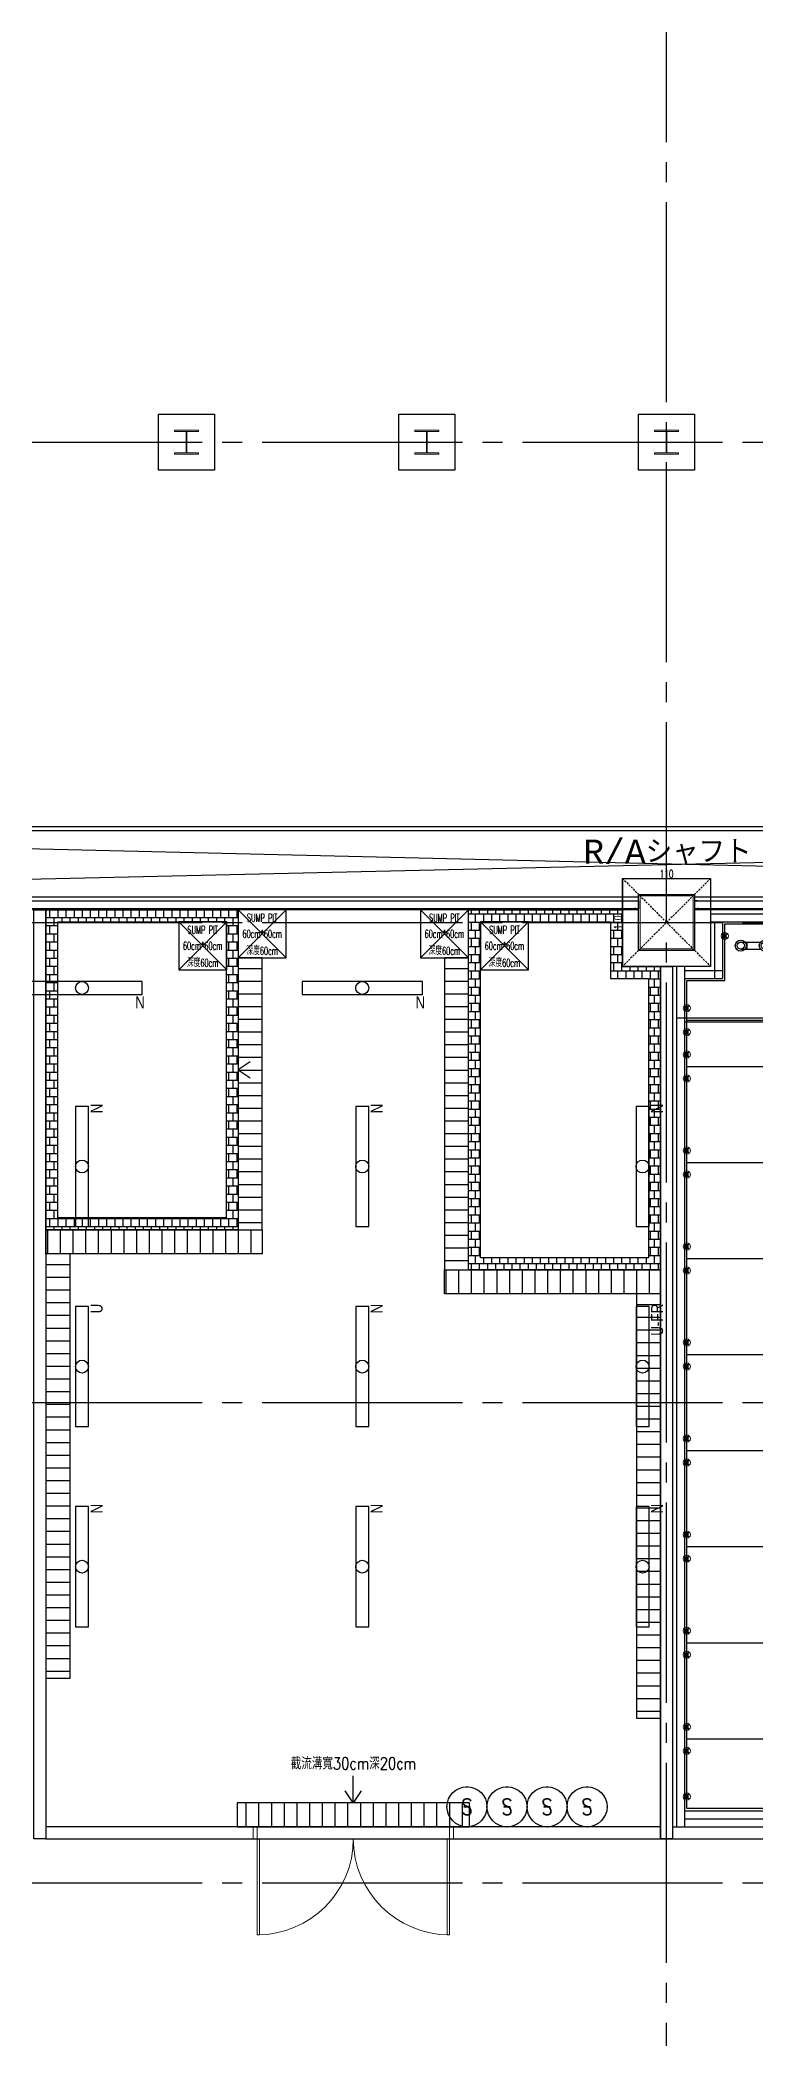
# Model space of a CAD drawing. Header units: millimetres. Extents: x -25195 to 195597, y 6477 to 112111.
# Drawn here: x 18177 to 19070, y 13756 to 16253 of the extents above; entities that cross this region are included whole.
import ezdxf
from ezdxf.enums import TextEntityAlignment as Align

# ---------------------------------------------------------------- set-up
doc = ezdxf.new("R2010")
doc.units = ezdxf.units.MM
doc.header["$LTSCALE"] = 100
doc.linetypes.add('X-N-FAB-L10$0$COL-CEN-LIN', pattern=[3.25, 2.5, -0.25, 0.25, -0.25])
doc.linetypes.add('X-N-FAB-L10$0$HIDDEN', pattern=[0.375, 0.25, -0.125])
for name, color, linetype in [('0-XREF', 7, 'Continuous'), ('188K-SM-03-F1-L10-ARCH-CEIL-Y2257103$0$K-CEIL-3m', 8, 'Continuous'), ('188K-SM-03-F1-L10-ARCH-PA-Y2257103$0$K-岩棉 2hr 5-單抗', 53, 'Continuous'), ('188K-SM-03-F1-L10-ARCH-PA-Y2257103$0$K-岩棉 2hr-非抗-5m', 53, 'Continuous'), ('188K-SM-03-F1-L10-ARCH-PA-Y2257103$0$K-鋁-單抗-3m', 53, 'Continuous'), ('188K-SM-03-F1-L10-MECH-DCC-Y2257103$0$AC-DCC-EQ', 1, 'Continuous'), ('188K-SM-03-F1-L10-MECH-DCC-Y2257103$0$P-CHR 20', 30, 'Continuous'), ('188K-SM-03-F1-L10-MECH-DCC-Y2257103$0$P-CHS 12', 110, 'Continuous'), ('188K-SM-03-F1-L10-MECH-DCC-Y2257103$0$P-inslution', 61, 'Continuous'), ('188K-SM-03-F1-L10-MECH-DCC-Y2257103$0$P-TXT', 53, 'Continuous'), ('188K-SM-03-F1-L10-MECH-DCC-Y2257103$0$P-閥件', 53, 'Continuous'), ('188K-SM-06-F1-L10-ELEC-LIGHT-Y2257103$0$E-LIGHT(W)-N', 8, 'Continuous'), ('188K-SM-06-F1-L10-ELEC-LIGHT-Y2257103$0$E-LIGHT(W)-U FR', 8, 'Continuous'), ('188K-SM-06-F1-L10-ELEC-LIGHT-Y2257103$0$E-LIGHT(W)-U XLPE', 8, 'Continuous'), ('188K-SM-06-F1-L10-ELEC-LIGHT-Y2257103$0$E-LIGHT-SW', 8, 'Continuous'), ('X-N-FAB-L10$0$00-Dike', 8, 'Continuous'), ('X-N-FAB-L10$0$00-SUMP PIT', 8, 'Continuous'), ('X-N-FAB-L10$0$00-截流溝', 8, 'Continuous'), ('X-N-FAB-L10$0$00-門', 8, 'Continuous'), ('X-N-FAB-L10$0$08', 8, 'Continuous'), ('X-N-FAB-L10$0$200K新增範圍', 8, 'Continuous'), ('X-N-FAB-L10$0$A-WALL-IN', 8, 'Continuous'), ('X-N-FAB-L10$0$BEAM', 8, 'Continuous'), ('X-N-FAB-L10$0$BLOCK', 8, 'Continuous'), ('X-N-FAB-L10$0$CCL', 8, 'X-N-FAB-L10$0$COL-CEN-LIN'), ('X-N-FAB-L10$0$COL', 8, 'Continuous'), ('X-N-FAB-L10$0$COL-S', 8, 'Continuous'), ('X-N-FAB-L10$0$TXT-C', 8, 'Continuous'), ('X-N-FAB-L10$0$WALL-P', 8, 'Continuous')]:
    doc.layers.add(name, color=color, linetype=linetype)
for name, color, linetype, lineweight in [('188K-SM-03-F1-L10-ARCH-CEIL-Y2257103$0$K-吊點-標準', 8, 'Continuous', 9), ('X-N-FAB-L10$0$ARC', 8, 'Continuous', 0), ('X-N-FAB-L10$0$STEEL1', 8, 'Continuous', 0)]:
    doc.layers.add(name, color=color, linetype=linetype, lineweight=lineweight)
doc.layers.add('188K-SM-06-F1-L10-ELEC-LIGHT-Y2257103$0$Defpoints-CAS', color=8, linetype='Continuous', plot=False)
doc.styles.add('188K-SM-03-F1-L10-MECH-DCC-Y2257103$0$Standard', font='txt.shx', dxfattribs={"bigfont": 'chineset.shx'})
doc.styles.add('188K-SM-06-F1-L10-ELEC-LIGHT-Y2257103$0$F12P8-SM-03-C40-ELEC-LIGHT-L209207$0$Standard', font='txt.shx', dxfattribs={"bigfont": 'chineset.shx'})
doc.styles.add('188K-SM-06-F1-L10-ELEC-LIGHT-Y2257103$0$Standard', font='arial.ttf')
doc.styles.add('X-N-FAB-L10$0$ATS', font='monotxt.shx', dxfattribs={"bigfont": 'BIGFONT.shx'})
doc.styles.add('X-N-FAB-L10$0$DIM', font='simplex.shx', dxfattribs={"width": 0.67, "bigfont": 'chineset.shx'})
doc.styles.add('X-N-FAB-L10$0$STANDARD', font='SIMPLEX', dxfattribs={"bigfont": 'BIGFONT'})
doc.dimstyles.new('X-N-FAB-L10$0$JJP_005_defpoint', dxfattribs={"dimtxt": 20, "dimasz": 0.5, "dimexe": 0.5, "dimexo": 0.5, "dimgap": 0.5, "dimtad": 1, "dimdsep": 46, "dimtxsty": 'X-N-FAB-L10$0$DIM', "dimblk": 'X-N-FAB-L10$0$_None', "dimcen": 10, "dimclrd": 256, "dimclre": 256, "dimclrt": 256, "dimadec": 0, "dimazin": 0, "dimtfac": 1, "dimtix": 1, "dimtmove": 2, "dimatfit": 3, "dimldrblk": 'X-N-FAB-L10$0$_None', "dimfxl": 0.5, "dimtolj": 1, "dimtzin": 0, "dimarcsym": 0})

# ---------------------------------------------------------------- blocks, each defined once
blk = doc.blocks.new('188K-SM-03-F1-L10-ARCH-CEIL-Y2257103$0$A$C2CA95053')
h = blk.add_hatch(color=256)
edge = h.paths.add_edge_path()
edge.add_arc((0, 0), 0.5, 0, 360)
for p, q in [((3.2, 3.2), (-3.2, -3.2)), ((3.2, -3.2), (-3.2, 3.2))]:
    blk.add_line(p, q)
blk.add_lwpolyline([(-1.6, 2.5), (-1.6, -2.5), (1.6, -2.5), (1.6, 2.5)], close=True)
for radius in [4.5, 0.5]:
    blk.add_circle((0, 0), radius)
blk = doc.blocks.new('188K-SM-03-F1-L10-ARCH-CEIL-Y2257103$0$天花板吊點-附調整片 - 3_8_螺桿吊架 100 mm 高調整片-V1-1FL')
blk.add_blockref('188K-SM-03-F1-L10-ARCH-CEIL-Y2257103$0$A$C2CA95053', (0, 0))
blk = doc.blocks.new('188K-SM-03-F1-L10-ARCH-CEIL-Y2257103')
at = {"layer": '188K-SM-03-F1-L10-ARCH-CEIL-Y2257103$0$K-CEIL-3m'}
for p, q in [((18985.2, 15028), (20784.2, 15028)), ((18985.2, 14970), (20784.2, 14970)), ((18985.2, 14850), (20784.2, 14850)), ((18985.2, 14730), (20784.2, 14730)), ((18985.2, 14610), (20784.2, 14610)), ((18985.2, 14490), (20784.2, 14490)), ((18985.2, 14370), (20784.2, 14370)), ((18985.2, 14250), (20784.2, 14250)), ((18985.2, 14130), (20784.2, 14130))]:
    blk.add_line(p, q, dxfattribs=at)
blk.add_lwpolyline([(18985.2, 15077.2), (19032.7, 15077.2), (19032.7, 15148), (19787.2, 15148), (19787.2, 15077.2), (19932.7, 15077.2), (19932.7, 15148), (20687.2, 15148), (20687.2, 15077.2), (20784.2, 15077.2), (20784.2, 14042.7), (20674.2, 14042.7), (20674.2, 14022.7), (20429.7, 14022.7), (20429.7, 14043.4), (19339.7, 14043.4), (19339.7, 14022.7), (19095.2, 14022.7), (19095.2, 14042.7), (18985.2, 14042.7)], close=True, dxfattribs=at)
at = {"layer": '188K-SM-03-F1-L10-ARCH-CEIL-Y2257103$0$K-吊點-標準', "color": 170, "lineweight": 18, "rotation": 179.9999999999997}
for p in [(19032.7, 15133), (18985.2, 15042.8), (18985.2, 15012.8), (18985.2, 14985), (18985.2, 14955), (18985.2, 14865), (18985.2, 14835), (18985.2, 14745), (18985.2, 14715), (18985.2, 14625), (18985.2, 14595), (18985.2, 14505), (18985.2, 14475), (18985.2, 14385), (18985.2, 14355), (18985.2, 14265), (18985.2, 14235), (18985.2, 14145), (18985.2, 14115), (18985.2, 14057.7)]:
    blk.add_blockref('188K-SM-03-F1-L10-ARCH-CEIL-Y2257103$0$天花板吊點-附調整片 - 3_8_螺桿吊架 100 mm 高調整片-V1-1FL', p, dxfattribs=at)
blk = doc.blocks.new('188K-SM-03-F1-L10-ARCH-PA-Y2257103')
at = {"layer": '188K-SM-03-F1-L10-ARCH-PA-Y2257103$0$K-岩棉 2hr 5-單抗'}
for p, q in [((18972.5, 15030.7), (18972.5, 14020)), ((18972.5, 15030.7), (18982.5, 15030.7)), ((18982.5, 15030.7), (18982.5, 14020)), ((18982.5, 14040), (19092.5, 14040)), ((18982.5, 14030), (19092.5, 14030))]:
    blk.add_line(p, q, dxfattribs=at)
at = {"layer": '188K-SM-03-F1-L10-ARCH-PA-Y2257103$0$K-岩棉 2hr-非抗-5m'}
for p, q in [((19015, 15160.7), (19805, 15160.7)), ((19015, 15150.7), (19805, 15150.7)), ((19020, 15150.7), (19020, 15080)), ((19030, 15150.7), (19030, 15080)), ((18972.5, 15095), (18972.5, 15030.7)), ((18982.5, 15095), (18982.5, 15030.7)), ((18982.5, 15090), (19030, 15090)), ((18982.5, 15080), (19030, 15080))]:
    blk.add_line(p, q, dxfattribs=at)
at = {"layer": '188K-SM-03-F1-L10-ARCH-PA-Y2257103$0$K-鋁-單抗-3m'}
for p, q in [((18982.5, 15030.7), (19080, 15030.7)), ((18982.5, 15025.7), (19080, 15025.7))]:
    blk.add_line(p, q, dxfattribs=at)
blk = doc.blocks.new('*U80')
at = {"ltscale": 600}
blk.add_lwpolyline([(75, 8.1), (-75, 8.1), (-75, -8.1), (75, -8.1)], close=True, dxfattribs=at)
blk.add_circle((0, 0), 8.1, dxfattribs=at)
at = {"style": '188K-SM-06-F1-L10-ELEC-LIGHT-Y2257103$0$Standard', "width": 0.8}
blk.add_text('N', height=15, rotation=360, dxfattribs=at).set_placement((78.5, -18.1), align=Align.MIDDLE_RIGHT)
blk = doc.blocks.new('*U81')
at = {"ltscale": 600}
blk.add_lwpolyline([(-75, -8.1), (75, -8.1), (75, 8.1), (-75, 8.1)], close=True, dxfattribs=at)
blk.add_circle((0, 0), 8.1, dxfattribs=at)
at = {"style": '188K-SM-06-F1-L10-ELEC-LIGHT-Y2257103$0$Standard', "width": 0.8}
blk.add_text('U', height=15, rotation=360, dxfattribs=at).set_placement((78.5, -18.1), align=Align.MIDDLE_RIGHT)
blk = doc.blocks.new('*U82')
at = {"ltscale": 600}
blk.add_lwpolyline([(-75, -8.1), (75, -8.1), (75, 8.1), (-75, 8.1)], close=True, dxfattribs=at)
blk.add_circle((0, 0), 8.1, dxfattribs=at)
at = {"style": '188K-SM-06-F1-L10-ELEC-LIGHT-Y2257103$0$Standard', "width": 0.8}
blk.add_text('U-FR', height=15, rotation=360, dxfattribs=at).set_placement((78.5, -18.1), align=Align.MIDDLE_RIGHT)
blk = doc.blocks.new('*U74')
blk.add_circle((0, 0), 25)
at = {"layer": '188K-SM-06-F1-L10-ELEC-LIGHT-Y2257103$0$Defpoints-CAS'}
blk.add_lwpolyline([(-3.5, 0.46), (3.5, 0.46), (3.5, -0.46), (-3.5, -0.46)], close=True, dxfattribs=at)
for p in [(0, 25), (-25, 0), (25, 0), (0, -25)]:
    blk.add_point(p, dxfattribs=at)
at = {"style": '188K-SM-06-F1-L10-ELEC-LIGHT-Y2257103$0$F12P8-SM-03-C40-ELEC-LIGHT-L209207$0$Standard', "width": 0.8}
blk.add_text('S', height=20, dxfattribs=at).set_placement((0, 0), align=Align.MIDDLE_CENTER)
blk = doc.blocks.new('188K-SM-06-F1-L10-ELEC-LIGHT-Y2257103')
at = {"layer": '188K-SM-06-F1-L10-ELEC-LIGHT-Y2257103$0$E-LIGHT(W)-N'}
for p in [(18230, 15068.1), (18580, 15068.1)]:
    blk.add_blockref('*U80', p, dxfattribs=at)
at = {"layer": '188K-SM-06-F1-L10-ELEC-LIGHT-Y2257103$0$E-LIGHT(W)-N', "rotation": 90}
for p in [(18230, 14845), (18580, 14845), (18930, 14845), (18580, 14595), (18230, 14345), (18580, 14345), (18930, 14345)]:
    blk.add_blockref('*U80', p, dxfattribs=at)
at = {"layer": '188K-SM-06-F1-L10-ELEC-LIGHT-Y2257103$0$E-LIGHT(W)-U FR', "rotation": 90}
blk.add_blockref('*U82', (18930, 14595), dxfattribs=at)
at = {"layer": '188K-SM-06-F1-L10-ELEC-LIGHT-Y2257103$0$E-LIGHT(W)-U XLPE', "rotation": 90}
blk.add_blockref('*U81', (18230, 14595), dxfattribs=at)
at = {"layer": '188K-SM-06-F1-L10-ELEC-LIGHT-Y2257103$0$E-LIGHT-SW'}
for p in [(18710.7, 14045), (18760.7, 14045), (18810.7, 14045), (18860.7, 14045)]:
    blk.add_blockref('*U74', p, dxfattribs=at)
blk = doc.blocks.new('X-N-FAB-L10$0$A$C08dda4ec')
at = {"layer": 'X-N-FAB-L10$0$COL'}
blk.add_lwpolyline([(0, 70), (70, 70), (70, 0), (0, 0)], close=True, dxfattribs=at)
at = {"layer": 'X-N-FAB-L10$0$STEEL1'}
blk.add_lwpolyline([(20, 50), (50, 50), (50, 48.5), (35.5, 48.5), (35.5, 21.5), (50, 21.5), (50, 20), (20, 20), (20, 21.5), (34.5, 21.5), (34.5, 48.5), (20, 48.5)], close=True, dxfattribs=at)
blk = doc.blocks.new('*D153')
at = {"layer": 'DefPoints', "lineweight": -2, "transparency": 16777216}
blk.add_line((0, 0), (110, 0), dxfattribs=at)
at = {"layer": 'DefPoints', "color": 0, "transparency": 16777216}
for p in [(0, 0), (110, 0), (110, 0)]:
    blk.add_point(p, dxfattribs=at)
at = {"layer": 'DefPoints', "transparency": 16777216, "insert": (55, 5.5), "char_height": 10, "attachment_point": 5, "style": 'X-N-FAB-L10$0$DIM'}
blk.add_mtext('\\A1;110', dxfattribs=at)
blk = doc.blocks.new('X-N-FAB-L10$0$_None')
blk = doc.blocks.new('*D154')
at = {"layer": 'DefPoints', "lineweight": -2, "transparency": 16777216}
blk.add_line((0, 0), (0, -110), dxfattribs=at)
at = {"layer": 'DefPoints', "color": 0, "transparency": 16777216}
for p in [(0, 0), (0, -110), (0, -110)]:
    blk.add_point(p, dxfattribs=at)
at = {"layer": 'DefPoints', "transparency": 16777216, "insert": (-5.5, -55), "char_height": 10, "attachment_point": 5, "rotation": 90, "style": 'X-N-FAB-L10$0$DIM'}
blk.add_mtext('\\A1;110', dxfattribs=at)
blk = doc.blocks.new('X-N-FAB-L10$0$A$C5b9bb6f0')
at = {"layer": 'X-N-FAB-L10$0$08'}
for p, q in [((19874.1, 6434), (22349.1, 6434)), ((19874.1, 6429), (23374.1, 6346)), ((19874.1, 6346), (23484.1, 6429)), ((19874.1, 6429), (22349.1, 6429))]:
    blk.add_line(p, q, dxfattribs=at)
at = {"layer": 'X-N-FAB-L10$0$ARC'}
for points in [[(21574.1, 6259), (21684.1, 6259), (21684.1, 6369), (21574.1, 6369)], [(21594.1, 6279), (21594.1, 6349), (21664.1, 6349), (21664.1, 6279)], [(21596.1, 6281), (21596.1, 6347), (21662.1, 6347), (21662.1, 6281)]]:
    blk.add_lwpolyline(points, close=True, dxfattribs=at)
at = {"layer": 'X-N-FAB-L10$0$WALL-P'}
for p, q in [((20764.1, 6346), (21594.1, 6346)), ((21664.1, 6346), (22494.1, 6346)), ((20764.1, 6341), (21594.1, 6341)), ((21594.1, 6331), (20764.1, 6331)), ((21594.1, 6329.8), (20764.1, 6329.8)), ((21664.1, 6341), (22494.1, 6341)), ((22494.1, 6331), (21664.1, 6331)), ((22494.1, 6329.8), (21664.1, 6329.8))]:
    blk.add_line(p, q, dxfattribs=at)
for points in [[(21590.1, 6340), (21590.1, 6341), (21594.1, 6341), (21594.1, 6331), (21590.1, 6331), (21590.1, 6332)], [(21668.1, 6340), (21668.1, 6341), (21664.1, 6341), (21664.1, 6331), (21668.1, 6331), (21668.1, 6332)]]:
    blk.add_lwpolyline(points, dxfattribs=at)
at = {"layer": 'X-N-FAB-L10$0$ARC', "style": 'X-N-FAB-L10$0$ATS'}
blk.add_text('R/Aシャフト', height=30, dxfattribs=at).set_placement((21630.1, 6402.4), align=Align.MIDDLE_CENTER)
blk = doc.blocks.new('X-N-FAB-L10$0$SUMP PIT')
at = {"layer": 'X-N-FAB-L10$0$08'}
for p, q in [((-30, 30), (30, -30)), ((-30, -30), (30, 30))]:
    blk.add_line(p, q, dxfattribs=at)
blk.add_lwpolyline([(-30, -30), (30, -30), (30, 30), (-30, 30)], close=True, dxfattribs=at)
at = {"layer": 'X-N-FAB-L10$0$TXT-C', "style": 'X-N-FAB-L10$0$STANDARD', "width": 0.6}
for s, p in [('SUMP PIT', (0, 20)), ('60cm*60cm', (0, 0)), ('深度60cm', (0, -20))]:
    blk.add_text(s, height=10, dxfattribs=at).set_placement(p, align=Align.MIDDLE)
blk = doc.blocks.new('X-N-FAB-L10$0$A$C1988aaf9')
at = {"layer": 'X-N-FAB-L10$0$00-Dike'}
h = blk.add_hatch(dxfattribs=at)
h.set_pattern_fill('AR-B88', color=256, scale=0.05, angle=360)
h.set_pattern_definition([(360, (5175, -8435.45), (5e-15, 10.16), []), (90, (5175, -8435.45), (-5.08, 10.16), [10.16, -10.16])])
h.paths.add_polyline_path([(14525, 3615.7), (14765, 3615.7), (14765, 3215.7), (14525, 3215.7)])
h.paths.add_polyline_path([(14540, 3600.7), (14750, 3600.7), (14750, 3230.7), (14540, 3230.7)], flags=16)
h = blk.add_hatch(dxfattribs=at)
h.set_pattern_fill('AR-B88', color=256, scale=0.05, angle=180)
h.set_pattern_definition([(180, (-3300.801, -11550), (-1e-15, -10.16), []), (270, (-3300.8013, -11550), (5.08, -10.16), [10.16, -10.16])])
h.paths.add_polyline_path([(15052.5, 3165.7), (15052.5, 3615.7), (15245, 3615.7), (15245, 3545), (15292.5, 3545), (15292.5, 3165.7)])
h.paths.add_polyline_path([(15067.5, 3180.7), (15067.5, 3600.7), (15230, 3600.7), (15230, 3530), (15277.5, 3530), (15277.5, 3180.7)], flags=16)
at = {"layer": 'X-N-FAB-L10$0$00-截流溝'}
h = blk.add_hatch(dxfattribs=at)
h.set_pattern_fill('ANSI31', color=256, scale=5, angle=-45)
h.set_pattern_definition([(360, (1940, 16727.673), (6e-15, 15.875), [])])
h.paths.add_polyline_path([(14765, 3555.7), (14765, 3215.7), (14795, 3215.7), (14795, 3555.7)])
h = blk.add_hatch(dxfattribs=at)
h.set_pattern_fill('ANSI31', color=256, scale=5, angle=-45)
h.set_pattern_definition([(360, (2197.5, 16727.673), (6e-15, 15.875), [])])
h.paths.add_polyline_path([(15022.5, 3555.7), (15022.5, 3165.7), (15052.5, 3165.7), (15052.5, 3555.7)])
h = blk.add_hatch(dxfattribs=at)
h.set_pattern_fill('ANSI31', color=256, scale=5, angle=45)
h.set_pattern_definition([(90, (-767.5, -9639.25), (-15.875, 3e-15), [])])
h.paths.add_polyline_path([(14795, 3185.7), (14525, 3185.7), (14525, 3215.7), (14795, 3215.7)])
h = blk.add_hatch(dxfattribs=at)
h.set_pattern_fill('ANSI31', color=256, scale=5, angle=-45)
h.set_pattern_definition([(360, (1700, 16357.673), (6e-15, 15.875), [])])
h.paths.add_polyline_path([(14525, 3185.7), (14525, 2655.7), (14555, 2655.7), (14555, 3185.7)])
h = blk.add_hatch(dxfattribs=at)
h.set_pattern_fill('ANSI31', color=256, scale=5, angle=45)
h.set_pattern_definition([(90, (-270, -9689.25), (-15.875, 3e-15), [])])
h.paths.add_polyline_path([(15292.5, 3135.7), (15022.5, 3135.7), (15022.5, 3165.7), (15292.5, 3165.7)])
h = blk.add_hatch(dxfattribs=at)
h.set_pattern_fill('ANSI31', color=256, scale=5, angle=-45)
h.set_pattern_definition([(360, (2437.5, 16307.673), (6e-15, 15.875), [])])
h.paths.add_polyline_path([(15262.5, 3135.7), (15262.5, 2605.8), (15292.5, 2605.8), (15292.5, 3135.7)])
h = blk.add_hatch(dxfattribs=at)
h.set_pattern_fill('ANSI31', color=256, scale=5, angle=45)
h.set_pattern_definition([(90, (131.25, -10355), (-15.875, 3e-15), [])])
h.paths.add_polyline_path([(14763.7, 2470), (15053.8, 2470), (15053.8, 2500), (14763.7, 2500)])
at = {"layer": 'X-N-FAB-L10$0$00-Dike'}
for points in [[(14525, 3615.7), (14765, 3615.7), (14765, 3215.7), (14525, 3215.7)], [(14540, 3600.7), (14750, 3600.7), (14750, 3230.7), (14540, 3230.7)], [(15052.5, 3165.7), (15052.5, 3615.7), (15245, 3615.7), (15245, 3545), (15292.5, 3545), (15292.5, 3165.7)], [(15067.5, 3180.7), (15067.5, 3600.7), (15230, 3600.7), (15230, 3530), (15277.5, 3530), (15277.5, 3180.7)]]:
    blk.add_lwpolyline(points, close=True, dxfattribs=at)
blk.add_lwpolyline([(14780, 3425.7), (14765, 3415.7), (14780, 3405.7)], dxfattribs=at)
at = {"layer": 'X-N-FAB-L10$0$00-截流溝'}
for points in [[(14765, 3555.7), (14765, 3215.7), (14795, 3215.7), (14795, 3555.7)], [(15022.5, 3555.7), (15022.5, 3165.7), (15052.5, 3165.7), (15052.5, 3555.7)], [(14795, 3185.7), (14525, 3185.7), (14525, 3215.7), (14795, 3215.7)], [(14525, 3185.7), (14525, 2655.7), (14555, 2655.7), (14555, 3185.7)], [(15292.5, 3135.7), (15022.5, 3135.7), (15022.5, 3165.7), (15292.5, 3165.7)], [(15262.5, 3135.7), (15262.5, 2605.8), (15292.5, 2605.8), (15292.5, 3135.7)], [(14763.7, 2470), (15053.8, 2470), (15053.8, 2500), (14763.7, 2500)]]:
    blk.add_lwpolyline(points, close=True, dxfattribs=at)
for points in [[(14908.8, 2500), (14908.8, 2533.8)], [(14918.8, 2515), (14908.8, 2500), (14898.8, 2515)]]:
    blk.add_lwpolyline(points, dxfattribs=at)
at = {"layer": 'X-N-FAB-L10$0$00-門', "lineweight": 0}
for p, q in [((14783.8, 2455), (14783.8, 2470)), ((14783.8, 2470), (14788.8, 2470)), ((14788.8, 2455), (14783.8, 2455)), ((14788.8, 2470), (14788.8, 2455)), ((14788.8, 2335), (14788.8, 2455)), ((14788.8, 2455), (14791.8, 2455)), ((14791.8, 2455), (14791.8, 2335)), ((15025.8, 2455), (15025.8, 2335)), ((15028.8, 2455), (15025.8, 2455)), ((15033.8, 2470), (15028.8, 2470)), ((15028.8, 2470), (15028.8, 2455)), ((15028.8, 2335), (15028.8, 2455)), ((15028.8, 2455), (15033.8, 2455)), ((15033.8, 2455), (15033.8, 2470)), ((14791.8, 2335), (14788.8, 2335)), ((15025.8, 2335), (15028.8, 2335))]:
    blk.add_line(p, q, dxfattribs=at)
for centre, start, end in [((14788.8, 2455), 270, 0), ((15028.8, 2455), 180, 270)]:
    blk.add_arc(centre, 120, start, end, dxfattribs=at)
at = {"layer": 'X-N-FAB-L10$0$A-WALL-IN'}
for points in [[(14510, 3615.7), (14525, 3615.7), (14525, 2455), (14510, 2455)], [(15292.5, 3545), (15307.5, 3545), (15307.5, 2455), (15292.5, 2455)], [(14525, 2455), (15292.5, 2455), (15292.5, 2470), (14525, 2470)]]:
    blk.add_lwpolyline(points, close=True, dxfattribs=at)
at = {"layer": 'X-N-FAB-L10$0$00-SUMP PIT'}
for p in [(14720.7, 3570.7), (14795, 3585.7), (15022.5, 3585.7), (15097.5, 3570.7)]:
    blk.add_blockref('X-N-FAB-L10$0$SUMP PIT', p, dxfattribs=at)
at = {"layer": 'X-N-FAB-L10$0$00-截流溝', "style": 'X-N-FAB-L10$0$STANDARD', "width": 0.8}
blk.add_text('截流溝寬30cm深20cm', height=15, dxfattribs=at).set_placement((14908.8, 2550), align=Align.MIDDLE)
blk = doc.blocks.new('X-N-FAB-L10$0$A$C969652c4')
at = {"layer": 'X-N-FAB-L10$0$200K新增範圍'}
blk.add_blockref('X-N-FAB-L10$0$A$C1988aaf9', (1755, 175), dxfattribs=at)
blk = doc.blocks.new('188K-SM-03-F1-L10-MECH-DCC-Y2257103$0$80Ax65A-1')
at = {"flags": 128}
blk.add_lwpolyline([(0, -45), (0, 44), (89, 36), (89, -37)], close=True, dxfattribs=at)
blk = doc.blocks.new('188K-SM-03-F1-L10-MECH-DCC-Y2257103$0$L20-DCC-80A')
at = {"layer": '188K-SM-03-F1-L10-MECH-DCC-Y2257103$0$P-CHR 20'}
for p, q in [((17051.3, -12848.8), (17073.8, -12848.8)), ((17058.9, -12848.8), (17058.9, -12857.7)), ((17146.6, -12848.8), (17124.1, -12848.8)), ((17139, -12848.8), (17139, -12857.7)), ((17051.3, -12857.7), (17073.8, -12857.7)), ((17146.6, -12857.7), (17124.1, -12857.7))]:
    blk.add_line(p, q, dxfattribs=at)
at = {"layer": '188K-SM-03-F1-L10-MECH-DCC-Y2257103$0$P-CHR 20', "ltscale": 1000}
for points in [[(17051.6, -12867.7, 0.5, 0, 0), (17051.6, -12868.7, 0.15, 0.15, 0)], [(17146.6, -12868.8, 0.5, 0, 0), (17146.6, -12867.9, 0.15, 0.15, 0)]]:
    blk.add_lwpolyline(points, format="xyseb", dxfattribs=at)
at = {"layer": '188K-SM-03-F1-L10-MECH-DCC-Y2257103$0$P-CHR 20'}
for centre in [(17051.3, -12853.3), (17146.6, -12853.3)]:
    blk.add_circle(centre, 4.45, dxfattribs=at)
at = {"layer": '188K-SM-03-F1-L10-MECH-DCC-Y2257103$0$P-CHS 12'}
for p, q in [((16979.3, -12848.8), (17004, -12848.8)), ((16986.9, -12848.8), (16986.9, -12857.7)), ((17009.3, -12848.8), (17046, -12848.8)), ((17014.6, -12848.8), (17016, -12848.8)), ((17016.9, -12848.8), (17016.9, -12857.7)), ((17188.6, -12848.8), (17152, -12848.8)), ((17181, -12848.8), (17181, -12857.7)), ((16979.3, -12857.7), (17004, -12857.7)), ((17009.3, -12857.7), (17046, -12857.7)), ((17014.6, -12857.7), (17016, -12857.7)), ((17188.6, -12857.7), (17152, -12857.7))]:
    blk.add_line(p, q, dxfattribs=at)
at = {"layer": '188K-SM-03-F1-L10-MECH-DCC-Y2257103$0$P-CHS 12', "ltscale": 1000}
for points in [[(17009.6, -12868.7, 0.5, 0, 0), (17009.6, -12867.7, 0.15, 0.15, 0)], [(17188.6, -12869.6, 0.5, 0, 0), (17188.6, -12870.6, 0.15, 0.15, 0)]]:
    blk.add_lwpolyline(points, format="xyseb", dxfattribs=at)
at = {"layer": '188K-SM-03-F1-L10-MECH-DCC-Y2257103$0$P-CHS 12'}
for centre in [(16979.3, -12853.3), (17009.3, -12853.3), (17188.6, -12853.3)]:
    blk.add_circle(centre, 4.45, dxfattribs=at)
at = {"layer": '188K-SM-03-F1-L10-MECH-DCC-Y2257103$0$P-inslution'}
for centre in [(16979.3, -12853.3), (17009.3, -12853.3), (17051.3, -12853.3), (17146.6, -12853.3), (17188.6, -12853.3)]:
    blk.add_circle(centre, 6.95, dxfattribs=at)
at = {"layer": '188K-SM-03-F1-L10-MECH-DCC-Y2257103$0$P-閥件', "linetype": 'Continuous'}
for p, q in [((17082.7, -12848.1), (17082.7, -12853.3)), ((17082.7, -12848.1), (17082.9, -12848.1)), ((17082.7, -12858.5), (17082.7, -12853.3)), ((17082.9, -12844.4), (17082.9, -12853.3)), ((17082.9, -12844.4), (17084.9, -12844.4)), ((17082.9, -12862.2), (17082.9, -12853.3)), ((17085, -12844.5), (17084.9, -12844.4)), ((17084.9, -12844.4), (17084.9, -12853.3)), ((17084.9, -12862.2), (17084.9, -12853.3)), ((17085, -12853.3), (17085, -12844.5)), ((17085, -12848.1), (17085, -12853.3)), ((17085, -12848.1), (17085.2, -12848.1)), ((17085, -12853.3), (17085, -12862.1)), ((17085, -12858.5), (17085, -12853.3)), ((17085.2, -12844.4), (17085.2, -12853.3)), ((17085.2, -12844.4), (17087.1, -12844.4)), ((17085.2, -12862.2), (17085.2, -12853.3)), ((17087.2, -12844.5), (17087.1, -12844.4)), ((17087.1, -12844.4), (17087.1, -12853.3)), ((17087.1, -12862.2), (17087.1, -12853.3)), ((17087.2, -12853.3), (17087.2, -12844.5)), ((17087.2, -12853.3), (17087.2, -12862.1)), ((17110.7, -12844.5), (17110.8, -12844.4)), ((17110.7, -12853.3), (17110.7, -12844.5)), ((17110.7, -12853.3), (17110.7, -12862.1)), ((17110.8, -12844.4), (17110.8, -12853.3)), ((17112.8, -12844.4), (17110.8, -12844.4)), ((17110.8, -12862.2), (17110.8, -12853.3)), ((17112.8, -12844.4), (17112.8, -12853.3)), ((17112.9, -12848.1), (17112.8, -12848.1)), ((17112.8, -12862.2), (17112.8, -12853.3)), ((17112.9, -12844.5), (17113, -12844.4)), ((17112.9, -12853.3), (17112.9, -12844.5)), ((17112.9, -12848.1), (17112.9, -12853.3)), ((17112.9, -12853.3), (17112.9, -12862.1)), ((17112.9, -12858.5), (17112.9, -12853.3)), ((17113, -12844.4), (17113, -12853.3)), ((17115, -12844.4), (17113, -12844.4)), ((17113, -12862.2), (17113, -12853.3)), ((17115, -12844.4), (17115, -12853.3)), ((17115.2, -12848.1), (17115, -12848.1)), ((17115, -12862.2), (17115, -12853.3)), ((17115.2, -12848.1), (17115.2, -12853.3)), ((17115.2, -12858.5), (17115.2, -12853.3)), ((17082.7, -12858.5), (17082.9, -12858.5)), ((17082.9, -12862.2), (17084.9, -12862.2)), ((17085, -12862.1), (17084.9, -12862.2)), ((17085, -12858.5), (17085.2, -12858.5)), ((17085.2, -12862.2), (17087.1, -12862.2)), ((17087.2, -12862.1), (17087.1, -12862.2)), ((17110.7, -12862.1), (17110.8, -12862.2)), ((17112.8, -12862.2), (17110.8, -12862.2)), ((17112.9, -12858.5), (17112.8, -12858.5)), ((17112.9, -12862.1), (17113, -12862.2)), ((17115, -12862.2), (17113, -12862.2)), ((17115.2, -12858.5), (17115, -12858.5))]:
    blk.add_line(p, q, dxfattribs=at)
at = {"layer": '188K-SM-03-F1-L10-MECH-DCC-Y2257103$0$P-閥件'}
blk.add_circle((17098.8, -12853.3), 11.6, dxfattribs=at)
at = {"layer": '188K-SM-03-F1-L10-MECH-DCC-Y2257103$0$P-CHR 20', "yscale": 0.1, "zscale": 0.1}
for p, xscale in [((17073.8, -12853.3), 0.1), ((17124.1, -12853.3), -0.1)]:
    blk.add_blockref('188K-SM-03-F1-L10-MECH-DCC-Y2257103$0$80Ax65A-1', p, dxfattribs=dict(at, xscale=xscale))
at = {"layer": '188K-SM-03-F1-L10-MECH-DCC-Y2257103$0$P-TXT', "style": '188K-SM-03-F1-L10-MECH-DCC-Y2257103$0$Standard'}
for p in [(17027.9, -12845.2), (17160, -12845.2)]:
    blk.add_text('80A', height=4, dxfattribs=at).set_placement(p)
blk.add_text('65A', height=4, dxfattribs=at).set_placement((17098.8, -12853.3), align=Align.MIDDLE_CENTER)
blk = doc.blocks.new('188K-SM-03-F1-L10-MECH-DCC-Y2257103')
at = {"layer": '188K-SM-03-F1-L10-MECH-DCC-Y2257103$0$AC-DCC-EQ'}
blk.add_blockref('188K-SM-03-F1-L10-MECH-DCC-Y2257103$0$L20-DCC-80A', (2073.4, 27974.3), dxfattribs=at)
blk = doc.blocks.new('*U152')
at = {"layer": 'DefPoints', "linetype": 'X-N-FAB-L10$0$HIDDEN', "ltscale": 0.1}
for p, q in [((110, 0), (0, -110)), ((0, 0), (110, -110))]:
    blk.add_line(p, q, dxfattribs=at)
at = {"layer": 'X-N-FAB-L10$0$COL', "ltscale": 0.1}
blk.add_lwpolyline([(0, 0), (110, 0), (110, -110), (0, -110)], close=True, dxfattribs=at)
at = {"layer": 'DefPoints'}
dim = blk.add_linear_dim(base=(0, -110), p1=(0, 0), p2=(0, -110), angle=90, dimstyle='X-N-FAB-L10$0$JJP_005_defpoint', override={"dimtxt": 10}, dxfattribs=at)
dim.commit()
dim.dimension.update_dxf_attribs({"geometry": '*D154', "text_midpoint": (-5.5, -55)})
dim = blk.add_linear_dim(base=(110, 0), p1=(0, 0), p2=(110, 0), dimstyle='X-N-FAB-L10$0$JJP_005_defpoint', override={"dimtxt": 10}, dxfattribs=at)
dim.commit()
dim.dimension.update_dxf_attribs({"geometry": '*D153', "text_midpoint": (55, 5.5)})
blk = doc.blocks.new('X-N-FAB-L10$0$A$C467ba2ca')
at = {"layer": 'X-N-FAB-L10$0$CCL'}
for p, q in [((-8050, 0), (-8050, 9160)), ((-27730, 5150), (360, 5150)), ((-27730, 4550), (360, 4550)), ((-27730, 3950), (360, 3950)), ((-27730, 3350), (360, 3350))]:
    blk.add_line(p, q, dxfattribs=at)
at = {"layer": 'X-N-FAB-L10$0$COL-S'}
blk.add_lwpolyline([(-8085, 4585), (-8015, 4585), (-8015, 4515), (-8085, 4515)], close=True, dxfattribs=at)
at = {"layer": 'X-N-FAB-L10$0$BEAM'}
blk.add_blockref('*U152', (-8105, 4605), dxfattribs=at)
at = {"layer": 'X-N-FAB-L10$0$COL'}
for p in [(-8684.5, 5115), (-8384.5, 5115), (-8085, 5115)]:
    blk.add_blockref('X-N-FAB-L10$0$A$C08dda4ec', p, dxfattribs=at)
blk = doc.blocks.new('X-N-FAB-L10')
at = {"layer": 'X-N-FAB-L10$0$A-WALL-IN'}
for points in [[(18952.5, 15095), (18952.5, 14005), (20817, 14005), (20817, 15095)], [(18967.5, 15095), (18967.5, 14020), (20802, 14020), (20802, 15095)]]:
    blk.add_lwpolyline(points, dxfattribs=at)
at = {"layer": 'X-N-FAB-L10$0$COL-S'}
blk.add_lwpolyline([(18925, 15185), (18995, 15185), (18995, 15115), (18925, 15115)], close=True, dxfattribs=at)
for name, p in [('X-N-FAB-L10$0$A$C5b9bb6f0', (-2669.1, 8836)), ('X-N-FAB-L10$0$A$C969652c4', (1905, 11375))]:
    blk.add_blockref(name, p)
at = {"layer": 'X-N-FAB-L10$0$BEAM'}
blk.add_blockref('*U152', (18905, 15205), dxfattribs=at)
at = {"layer": 'X-N-FAB-L10$0$BLOCK'}
blk.add_blockref('X-N-FAB-L10$0$A$C467ba2ca', (27010, 10600), dxfattribs=at)
at = {"layer": 'X-N-FAB-L10$0$COL'}
for p in [(18325.5, 15715), (18625.5, 15715), (18925, 15715)]:
    blk.add_blockref('X-N-FAB-L10$0$A$C08dda4ec', p, dxfattribs=at)

msp = doc.modelspace()

# ---------------------------------------------------------------- block references
at = {"layer": '0-XREF'}
for name in ['X-N-FAB-L10', '188K-SM-06-F1-L10-ELEC-LIGHT-Y2257103', '188K-SM-03-F1-L10-ARCH-PA-Y2257103', '188K-SM-03-F1-L10-ARCH-CEIL-Y2257103', '188K-SM-03-F1-L10-MECH-DCC-Y2257103']:
    msp.add_blockref(name, (0, 0), dxfattribs=at)

doc.saveas('drawing.dxf')
